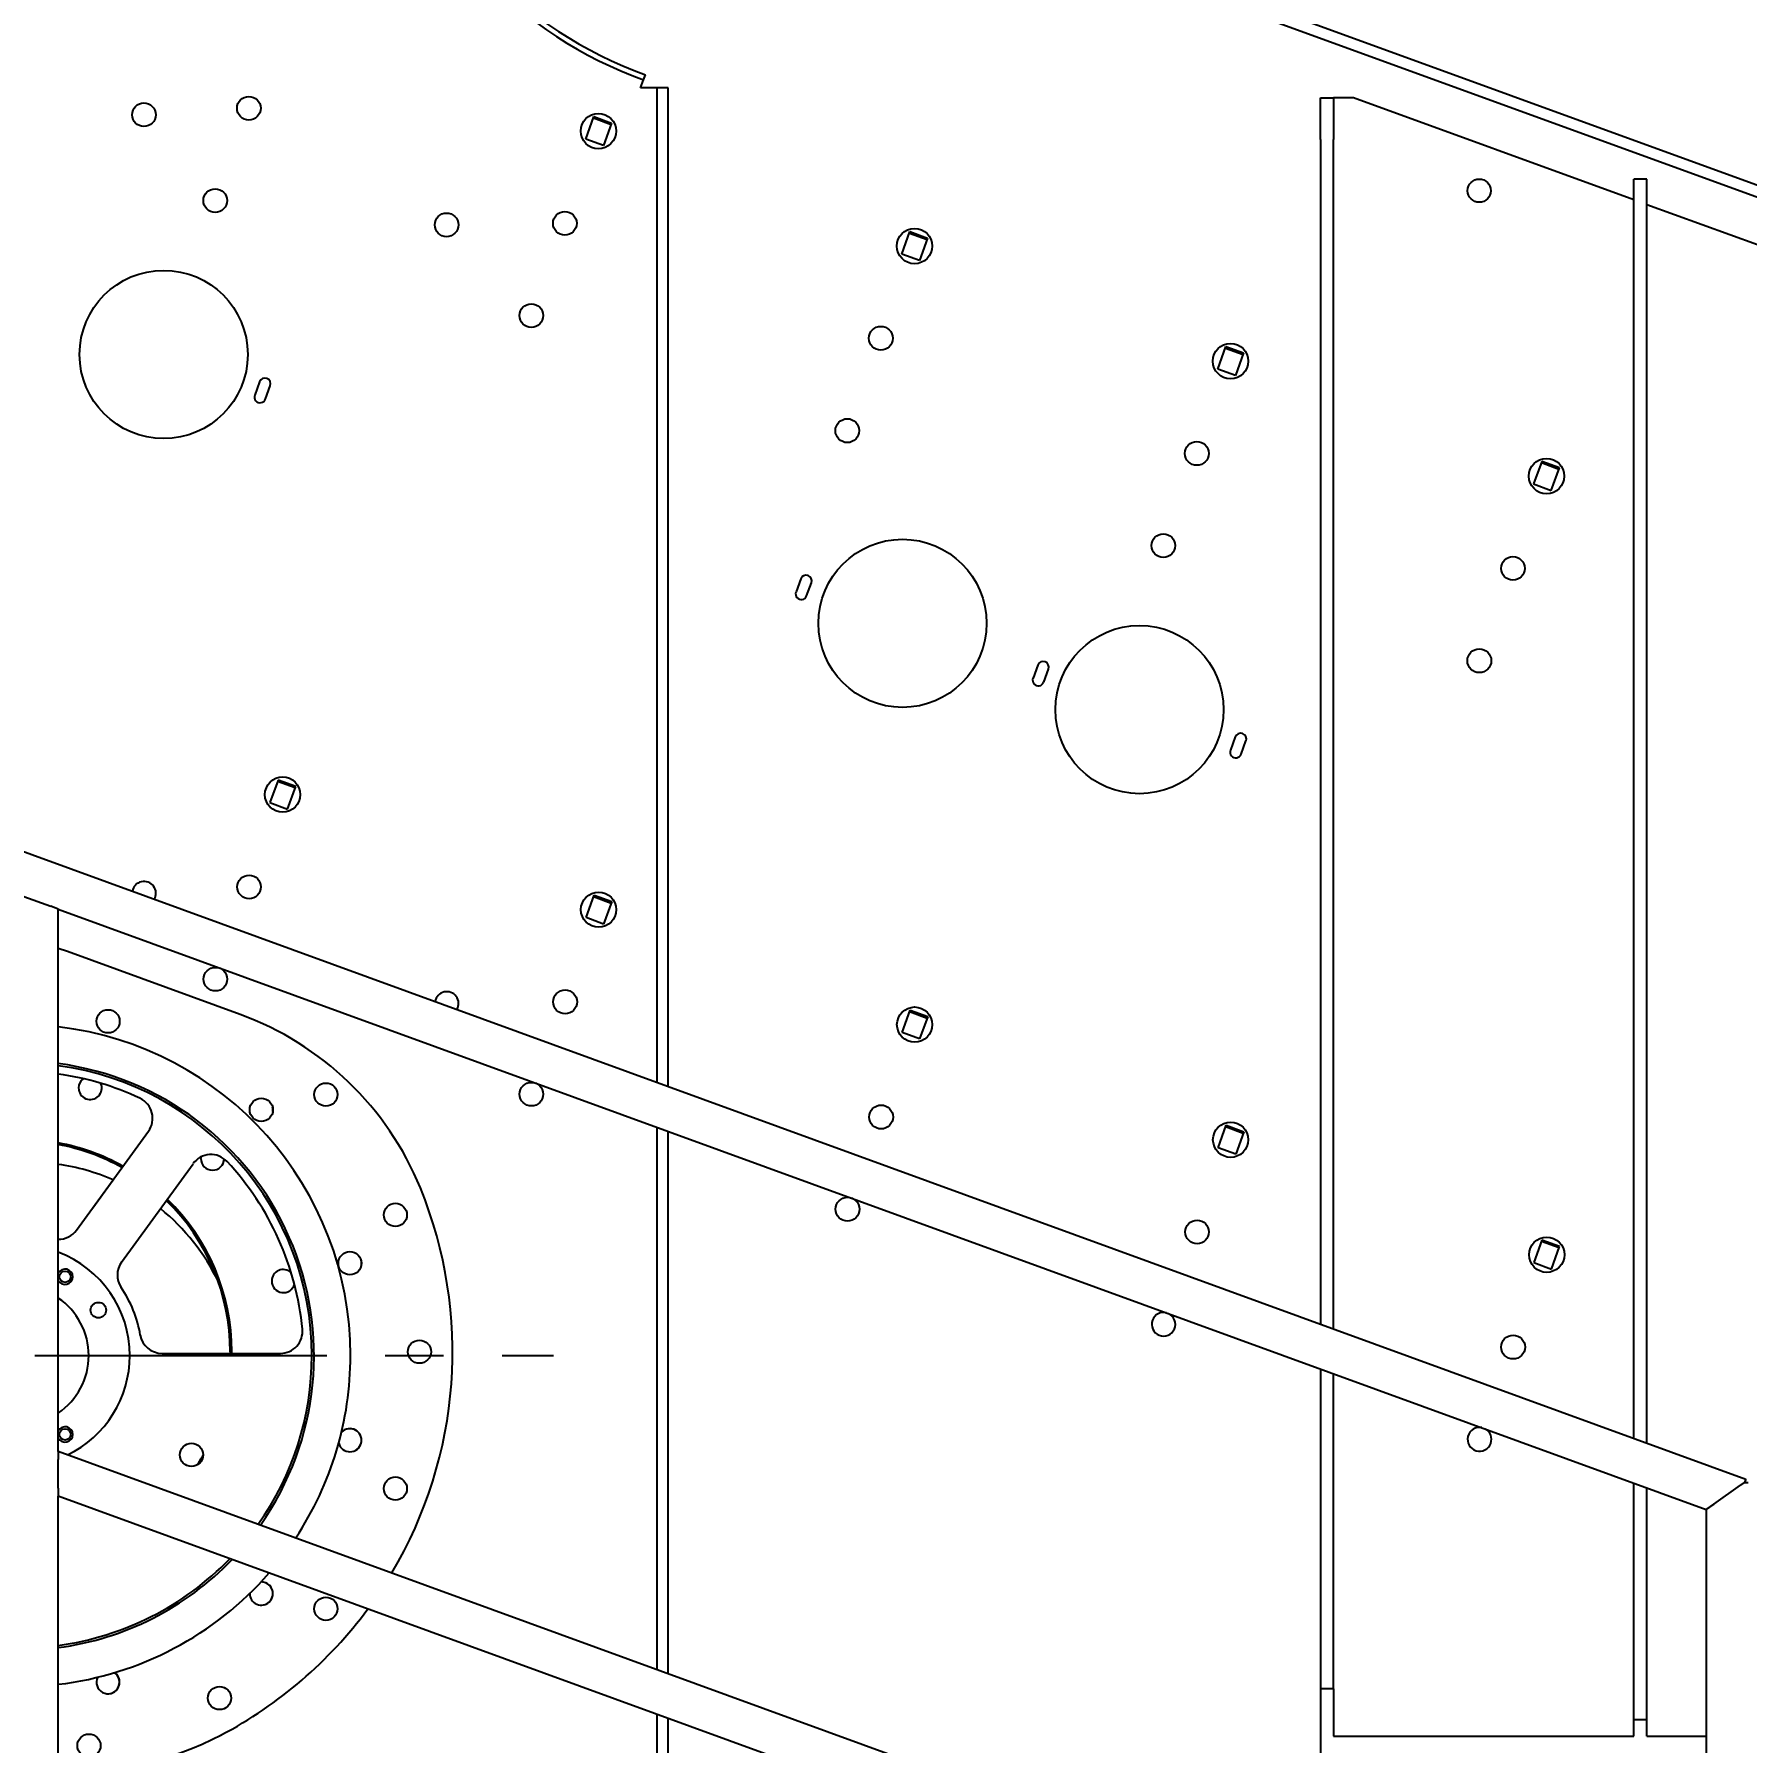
# Model space of a CAD drawing. Header units: millimetres. Extents: x 0 to 55611, y 0 to 32827.
# Drawn here: x 20939 to 22491, y 27402 to 28950 of the extents above; entities that cross this region are included whole.
import ezdxf

# ---------------------------------------------------------------- set-up
doc = ezdxf.new("R2010")
doc.units = ezdxf.units.MM
doc.header["$LTSCALE"] = 10
doc.header["$PDSIZE"] = -1
doc.linetypes.add('CENTER', pattern=[50.8, 31.75, -6.35, 6.35, -6.35])
doc.linetypes.add('SLD-Continua', pattern=[0])
for name, color, linetype in [('EQUIPO', 30, 'SLD-Continua'), ('FIMSA-CENTROS', 3, 'CENTER'), ('STRUC', 5, 'SLD-Continua')]:
    doc.layers.add(name, color=color, linetype=linetype)
doc.styles.add('1', font='romans.shx', dxfattribs={"height": 125})
doc.dimstyles.new('50', dxfattribs={"dimscale": 0, "dimtxt": 125, "dimasz": 125, "dimexe": 125, "dimexo": 125, "dimgap": 50, "dimtad": 1, "dimdec": 0, "dimlfac": 49.861111, "dimzin": 1, "dimtxsty": '1', "dimcen": 2.5, "dimclrd": 1, "dimclre": 1, "dimadec": 0, "dimazin": 0, "dimtfac": 1, "dimtdec": 0, "dimtmove": 0, "dimatfit": 3, "dimfxl": 1, "dimtzin": 1, "dimarcsym": 0})

# ---------------------------------------------------------------- blocks, each defined once
blk = doc.blocks.new('*D107')
at = {"color": 1, "lineweight": -2, "transparency": 16777216}
for p, q in [((17583.4, 28887.9), (17583.4, 31015.6)), ((29013, 23894.3), (29013, 31015.6)), ((28888, 30890.6), (17708.4, 30890.6))]:
    blk.add_line(p, q, dxfattribs=at)
at = {"color": 1, "transparency": 16777216}
for points in [[(17708.4, 30911.4), (17708.4, 30869.8), (17583.4, 30890.6)], [(28888, 30911.4), (28888, 30869.8), (29013, 30890.6)]]:
    blk.add_solid(points, dxfattribs=at)
at = {"layer": 'Defpoints', "color": 0, "transparency": 16777216}
for p in [(17583.4, 30890.6), (17583.4, 28762.9), (29013, 23769.3)]:
    blk.add_point(p, dxfattribs=at)
at = {"color": 0, "transparency": 16777216, "insert": (23298.2, 31003.1), "char_height": 125, "attachment_point": 5, "style": '1'}
blk.add_mtext('11430', dxfattribs=at)
blk = doc.blocks.new('*D110')
at = {"color": 1, "lineweight": -2, "transparency": 16777216}
for p, q in [((20926, 28448.7), (20926, 30587.3)), ((29013, 23894.3), (29013, 30587.3)), ((21051, 30462.3), (28888, 30462.3))]:
    blk.add_line(p, q, dxfattribs=at)
at = {"color": 1, "transparency": 16777216}
for points in [[(21051, 30483.1), (21051, 30441.4), (20926, 30462.3)], [(28888, 30483.1), (28888, 30441.4), (29013, 30462.3)]]:
    blk.add_solid(points, dxfattribs=at)
at = {"layer": 'Defpoints', "color": 0, "transparency": 16777216}
for p in [(29013, 30462.3), (20926, 28323.7), (29013, 23769.3)]:
    blk.add_point(p, dxfattribs=at)
at = {"color": 0, "transparency": 16777216, "insert": (24969.5, 30574.8), "char_height": 125, "attachment_point": 5, "style": '1'}
blk.add_mtext('8087', dxfattribs=at)

msp = doc.modelspace()

# ---------------------------------------------------------------- linework, layer by layer
at = {"layer": 'EQUIPO', "linetype": 'SLD-Continua', "lineweight": 25}
for p, q in [((23240.9, 28543.7), (18316.8, 30335.9)), ((18316.8, 30325.2), (23240.9, 28533)), ((21489, 28901.4), (21491.6, 28908.5)), ((21504, 28901.4), (21489, 28901.4)), ((21491.6, 28908.5), (21493.3, 28913.2)), ((21514, 28901.4), (21504, 28901.4)), ((21504, 27999.9), (21504, 28901.4)), ((21514, 27996.2), (21514, 28901.4)), ((22105, 28892.2), (22117, 28892.2)), ((22105, 28854.5), (22105, 28892.2)), ((22117, 28892.2), (22117, 28854.5)), ((22135, 28892.2), (22117, 28892.2)), ((22389, 28799.8), (22135, 28892.2)), ((21439.3, 28854.9), (21446.7, 28875.3)), ((21446.2, 28874), (21462.2, 28868.2)), ((21446.7, 28875.3), (21462.7, 28869.4)), ((21462.7, 28869.4), (21455.3, 28849.1)), ((21455.3, 28849.1), (21439.3, 28854.9)), ((22105, 28854.5), (22105, 27780.9)), ((22117, 27776.6), (22117, 28854.5)), ((22401, 28818.5), (22389, 28818.5)), ((22389, 28647.8), (22389, 28818.5)), ((22401, 28647.8), (22401, 28818.5)), ((22655, 28703), (22401, 28795.4)), ((21725.7, 28750.7), (21733.1, 28771)), ((21732.6, 28769.7), (21748.6, 28763.9)), ((21733.1, 28771), (21749.1, 28765.2)), ((21749.1, 28765.2), (21741.7, 28744.9)), ((21741.7, 28744.9), (21725.7, 28750.7)), ((22012.1, 28646.4), (22019.5, 28666.8)), ((22019, 28665.5), (22035, 28659.7)), ((22019.5, 28666.8), (22035.5, 28661)), ((22035.5, 28661), (22028.1, 28640.6)), ((22028.1, 28640.6), (22012.1, 28646.4)), ((22389, 28176.4), (22389, 28647.8)), ((22401, 28176.4), (22401, 28647.8)), ((21143.6, 28634.8), (21139.2, 28622.9)), ((21148.9, 28619.4), (21153.3, 28631.3)), ((22305.7, 28562.6), (22298.3, 28542.3)), ((22321.3, 28555.5), (22305.3, 28561.3)), ((22321.7, 28556.8), (22305.7, 28562.6)), ((22314.3, 28536.4), (22321.7, 28556.8)), ((22298.3, 28542.3), (22314.3, 28536.4)), ((21634.1, 28456.3), (21629.8, 28444.4)), ((21639.4, 28440.8), (21643.8, 28452.8)), ((21848.9, 28378.1), (21844.6, 28366.2)), ((21854.3, 28362.7), (21858.6, 28374.6)), ((22027.9, 28313), (22023.6, 28301)), ((22033.3, 28297.5), (22037.6, 28309.4)), ((21160.4, 28273.9), (21153, 28253.6)), ((21175.9, 28266.8), (21160, 28272.6)), ((21176.4, 28268.1), (21160.4, 28273.9)), ((21169, 28247.7), (21176.4, 28268.1)), ((21153, 28253.6), (21169, 28247.7)), ((22389, 27677.5), (22389, 28176.4)), ((22401, 27673.1), (22401, 28176.4)), ((21439.5, 28149.3), (21446.9, 28169.6)), ((21446.4, 28168.4), (21462.4, 28162.5)), ((21446.9, 28169.6), (21462.8, 28163.8)), ((21462.8, 28163.8), (21455.4, 28143.5)), ((21455.4, 28143.5), (21439.5, 28149.3)), ((20969.4, 28118.5), (20961.2, 28121.4)), ((21125.9, 28061.5), (20969.4, 28118.5)), ((21725.9, 28045.1), (21733.3, 28065.4)), ((21732.8, 28064.1), (21748.8, 28058.3)), ((21733.3, 28065.4), (21749.2, 28059.6)), ((21749.2, 28059.6), (21741.8, 28039.3)), ((21741.8, 28039.3), (21725.9, 28045.1)), ((20977.7, 27866), (21042.9, 27955.7)), ((21504, 27467.7), (21504, 27959.3)), ((21514, 27464.1), (21514, 27955.7)), ((22012.3, 27940.8), (22019.7, 27961.2)), ((22019.2, 27959.9), (22035.2, 27954)), ((22019.7, 27961.2), (22035.7, 27955.3)), ((22035.7, 27955.3), (22028.3, 27935)), ((22028.3, 27935), (22012.3, 27940.8)), ((21018.5, 27837.1), (21083.4, 27926.3)), ((21090.5, 27930.9), (21090.7, 27932.5)), ((20992.5, 27886.4), (21010.8, 27911.6)), ((22305.9, 27857), (22298.5, 27836.6)), ((22321.4, 27849.9), (22305.5, 27855.7)), ((22321.9, 27851.2), (22305.9, 27857)), ((22314.5, 27830.8), (22321.9, 27851.2)), ((22298.5, 27836.6), (22314.5, 27830.8)), ((21055.2, 27754.4), (21162.5, 27754.4)), ((21117, 27755.9), (21117, 27754.4)), ((21118.5, 27754.4), (21118.5, 27755.9)), ((22105, 27740.4), (22105, 27450.5)), ((22117, 27450.5), (22117, 27736)), ((22389, 27422.5), (22389, 27636.9)), ((22401, 27422.5), (22401, 27632.5)), ((22117, 27450.5), (22105, 27450.5)), ((22105, 27450.5), (22105, 27334.9)), ((22117, 27450.5), (22117, 27407.5)), ((21504, 27365.2), (21504, 27427.2)), ((21514, 27365.2), (21514, 27423.5)), ((22389, 27407.5), (22389, 27422.5)), ((22389, 27422.5), (22401, 27422.5)), ((22401, 27407.5), (22401, 27422.5)), ((22117, 27407.5), (22389, 27407.5)), ((22401, 27407.5), (22454.6, 27407.5))]:
    msp.add_line(p, q, dxfattribs=at)
at = {"layer": 'EQUIPO', "linetype": 'SLD-Continua', "lineweight": 25, "flags": 128}
for points in [[(21308.5, 29057.2), (21314.3, 29048.6), (21320.4, 29040), (21326.9, 29031.6), (21333.6, 29023.4), (21340.6, 29015.4), (21347.8, 29007.6), (21355.3, 28999.9), (21363.1, 28992.5), (21371.1, 28985.2), (21379.4, 28978.2), (21387.8, 28971.4), (21396.5, 28964.8), (21405.4, 28958.5), (21414.5, 28952.4), (21423.8, 28946.5), (21433.3, 28940.9), (21442.9, 28935.6), (21452.7, 28930.6), (21462.7, 28925.8), (21472.8, 28921.3), (21483, 28917.1), (21493.3, 28913.2)], [(21306.7, 29052.5), (21312.6, 29043.9), (21318.7, 29035.3), (21325.2, 29026.9), (21331.9, 29018.7), (21338.9, 29010.7), (21346.1, 29002.9), (21353.6, 28995.2), (21361.4, 28987.8), (21369.4, 28980.5), (21377.6, 28973.5), (21386.1, 28966.7), (21394.8, 28960.1), (21403.7, 28953.8), (21412.8, 28947.7), (21422.1, 28941.8), (21431.6, 28936.2), (21441.2, 28930.9), (21451, 28925.9), (21461, 28921.1), (21471, 28916.6), (21481.3, 28912.4), (21491.6, 28908.5)]]:
    msp.add_lwpolyline(points, dxfattribs=at)
at = {"layer": 'EQUIPO', "linetype": 'SLD-Continua', "lineweight": 25}
for centre, radius in [((21038.8, 28876.9), 10.7), ((21133.9, 28882.8), 10.7), ((21450.7, 28862.1), 16), ((21103.4, 28799.1), 10.7), ((22249, 28808.1), 10.5), ((21313.1, 28777.1), 10.7), ((21420.3, 28778.5), 10.7), ((21737.2, 28757.9), 16), ((21056.7, 28659.7), 76.2), ((21389.9, 28694.9), 10.7), ((21706.7, 28674.3), 10.8), ((22023.6, 28653.6), 16), ((21676.3, 28590.6), 10.8), ((21993.1, 28570), 10.8), ((22310, 28549.4), 16), ((21962.7, 28486.4), 10.7), ((21726.3, 28416), 76.2), ((22279.6, 28465.8), 10.7), ((21941.1, 28337.8), 76.2), ((22249.1, 28382.1), 10.8), ((21164.5, 28260.8), 16), ((21134.1, 28177.1), 10.7), ((21450.9, 28156.5), 16), ((21103.6, 28093.5), 10.7), ((21420.5, 28072.9), 10.8), ((21006.3, 28055.3), 10.5), ((21737.3, 28052.3), 16), ((21390, 27989.3), 10.7), ((21145.2, 27975.1), 10.5), ((21203.7, 27988.9), 10.5), ((21706.9, 27968.6), 10.8), ((22023.7, 27948), 16), ((21676.5, 27885), 10.8), ((21266.7, 27879.9), 10.5), ((21993.3, 27864.4), 10.7), ((21225.5, 27836.1), 10.5), ((22310.2, 27843.8), 16), ((20967.3, 27823.8), 5.1), ((20997.5, 27793.6), 7), ((22279.7, 27760.1), 10.8), ((21288.5, 27755.9), 10.5), ((20967.3, 27680.9), 5.1), ((21081.9, 27662.4), 10.5), ((21266.7, 27631.9), 10.5), ((21203.7, 27522.9), 10.5), ((21107.3, 27442), 10.5), ((20989, 27398.9), 10.5)]:
    msp.add_circle(centre, radius, dxfattribs=at)
for centre, radius, start, end in [((21148.4, 28633.1), 5.16, 340, 160), ((21144.1, 28621.1), 5.16, 160, 340), ((21638.9, 28454.5), 5.16, 340, 160), ((21634.6, 28442.6), 5.16, 160, 340), ((21853.8, 28376.3), 5.16, 340, 160), ((21849.4, 28364.4), 5.16, 159.9999, 340), ((22032.8, 28311.2), 5.16, 340, 160), ((22028.4, 28299.3), 5.16, 160, 340), ((21038.9, 28171.3), 10.8, 329.9749, 169.9882), ((21313.3, 28071.5), 10.7, 329.4646, 170.4985), ((20926, 27752.4), 300, 359.9986, 83.2632), ((21030.2, 27798.4), 280, 22.2216, 70), ((20926, 27752.4), 267, 324.8736, 82.4283), ((20926, 27752.4), 265, 359.9986, 82.371), ((20926, 27752.4), 257.5, 64.9137, 82.1479), ((20990.1, 27994.9), 10.5, 127.0618, 179.9986), ((20990.1, 27994.9), 10.5, 179.9986, 23.3492), ((21026.7, 27967.5), 20, 323.9796, 64.9137), ((21145.2, 27975.1), 10.5, 352.3573, 15.2832), ((20926, 27755.9), 192.5, 60.839, 79.4764), ((20926, 27755.9), 191, 60.8931, 79.3929), ((20934.3, 27737.1), 190.5, 66.3277, 81.892), ((21099.5, 27914.6), 20, 43.0671, 143.9796), ((21101, 27930.9), 10.5, 179.9986, 358.2107), ((20926, 27752.4), 257.5, 5.3136, 43.0671), ((20926, 27755.9), 191, 359.9986, 45.8472), ((20926, 27755.9), 192.5, 359.9986, 45.911), ((20926, 27755.9), 392.5, 329.2802, 22.2216), ((20934.3, 27737.1), 190.5, 25.5036, 51.1934), ((20961.5, 27877.8), 20, 269.0389, 323.9796), ((20926, 27752.4), 100, 359.9986, 69.4353), ((20967.3, 27823.8), 7, 208.8122, 151.1509), ((21034.7, 27825.4), 20, 143.9796, 214.1593), ((21165.1, 27819.9), 10.5, 46.6234, 179.9986), ((21225.5, 27836.1), 10.5, 352.4733, 15.5135), ((20927.1, 27752.4), 110, 9.7381, 34.1593), ((21165.1, 27819.9), 10.5, 179.9986, 344.9333), ((20926, 27752.4), 62.8, 359.9986, 56.0046), ((21962.9, 27780.8), 10.7, 160, 64.9651), ((21962.9, 27780.8), 10.7, 74.998, 160), ((21055.2, 27774.4), 20, 189.7381, 269.9986), ((21162.5, 27774.4), 20, 269.9986, 5.3136), ((20926, 27752.4), 62.8, 303.9584, 359.9986), ((20926, 27752.4), 100, 295.8822, 359.9986), ((20926, 27752.4), 265, 324.7568, 359.9986), ((20926, 27752.4), 300, 326.5686, 359.9986), ((20967.3, 27680.9), 7, 208.0791, 151.8839), ((21225.5, 27675.7), 10.5, 194.8917, 136.3629), ((21225.5, 27675.6), 10.5, 359.9986, 119.9266), ((21225.5, 27675.6), 10.5, 300.071, 359.9986), ((22249.3, 27676.5), 10.8, 79.2225, 340), ((22249.3, 27676.5), 10.8, 340, 60.7405), ((20926, 27755.9), 191, 327.5009, 330.5854), ((20926, 27752.4), 265, 277.5921, 316.004), ((20926, 27752.4), 267, 277.5347, 316.1947), ((20926, 27752.4), 300, 276.6998, 318.9447), ((21145.2, 27536.7), 10.5, 178.908, 92.0165), ((21145.2, 27536.7), 10.5, 359.9986, 92.0041), ((21145.2, 27536.7), 10.5, 285.0541, 359.9986), ((20926, 27755.9), 392.5, 297.7784, 323.5566), ((21006.3, 27456.4), 10.5, 155.3289, 55.0122), ((21006.2, 27456.4), 10.5, 269.9992, 359.9986), ((21006.2, 27456.4), 10.5, 359.9986, 55.023), ((20978.5, 27656.4), 280, 266.4244, 297.7784)]:
    msp.add_arc(centre, radius, start, end, dxfattribs=at)
at = {"layer": 'FIMSA-CENTROS', "ltscale": 0.833333}
msp.add_line((20940, 27752.4), (21410, 27752.4), dxfattribs=at)
at = {"layer": 'STRUC', "linetype": 'SLD-Continua', "lineweight": 25}
for p, q in [((19396.2, 28767.8), (22490.5, 27640.5)), ((20930, 28168.5), (20954.4, 28159.6)), ((20961.2, 28157.1), (20954.4, 28159.6)), ((20961.1, 27665.5), (20961.2, 28157.1)), ((20961.2, 28157.1), (22454.7, 27613)), ((22454.5, 27121.4), (20961.1, 27665.5)), ((20961.1, 27665.5), (20961.1, 27658.3)), ((20961.1, 27632.3), (20961.1, 27658.3)), ((20961.1, 27632.3), (20961.1, 27625)), ((22461.5, 27617.8), (22485.9, 27634.9)), ((22485.9, 27634.9), (22489.4, 27637.3)), ((22489.4, 27637.3), (22485.9, 27634.9)), ((22490.5, 27640.5), (22489.4, 27637.3)), ((22489.4, 27637.3), (22492.8, 27637.3)), ((20960.9, 27035.3), (20961.1, 27625)), ((22454.5, 27080.9), (20961.1, 27625)), ((22454.7, 27613), (22454.5, 27121.4)), ((22454.7, 27613), (22461.5, 27617.8)), ((22461.5, 27617.8), (22454.7, 27613))]:
    msp.add_line(p, q, dxfattribs=at)

# ---------------------------------------------------------------- dimensions: what is measured, and where the dimension line sits
for base, p1, p2, override, picture, middle in [((17583.4, 30890.6), (29013, 23769.3), (17583.4, 28762.9), {"dimscale": 1, "dimlfac": 1}, '*D107', (23298.2, 31003.1)), ((29013, 30462.3), (20926, 28323.7), (29013, 23769.3), {"dimscale": 1, "dimlfac": 1, "dimtmove": 1}, '*D110', (24969.5, 30574.8))]:
    dim = msp.add_linear_dim(base=base, p1=p1, p2=p2, dimstyle='50', override=override)
    dim.commit()
    dim.dimension.update_dxf_attribs({"geometry": picture, "text_midpoint": middle})

doc.saveas('drawing.dxf')
